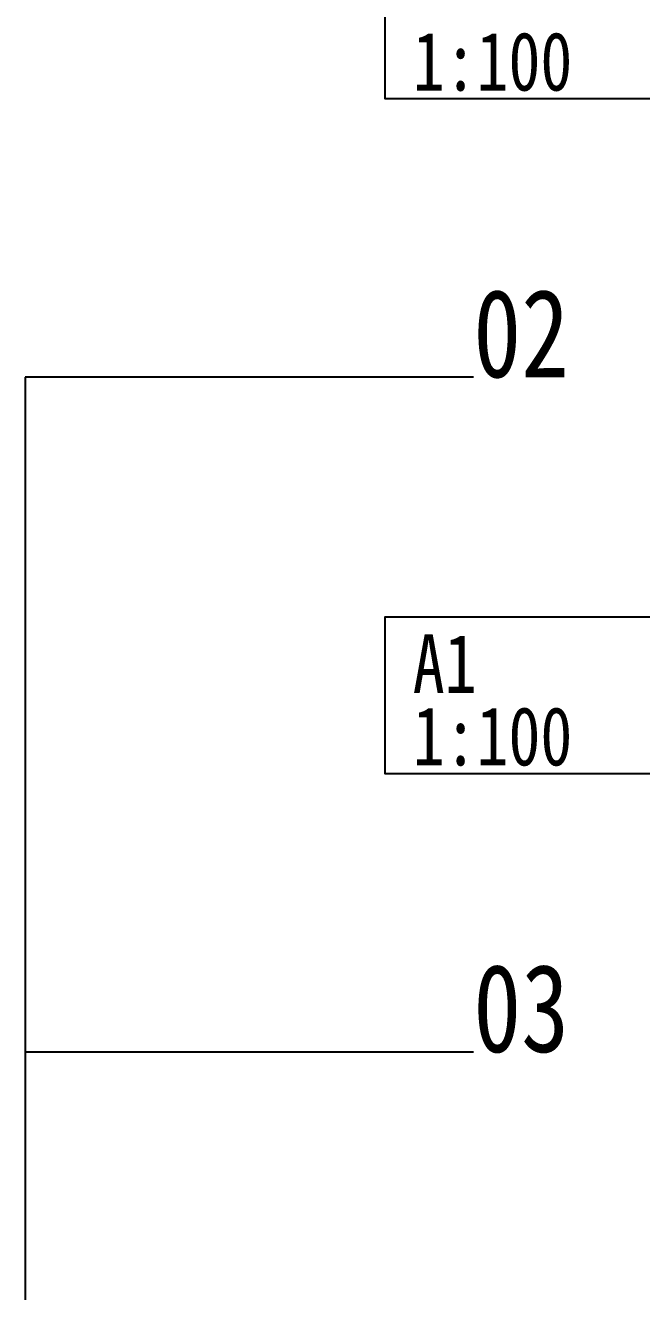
# Model space of a CAD drawing. Extents: x -518115 to 389031, y -231062 to 1628073.
# Drawn here: x -73282 to -2550, y 1032032 to 1177275 of the extents above; entities that cross this region are included whole.
import ezdxf

# ---------------------------------------------------------------- set-up
doc = ezdxf.new("R2010")
doc.units = 0
doc.header["$LTSCALE"] = 1000
doc.header["$MEASUREMENT"] = 0
doc.layers.add('text', color=7, linetype='Continuous')
doc.layers.add('图框', color=140, linetype='Continuous')
doc.styles.add('黑体', font='')
doc.styles.get('黑体').set_extended_font_data('SimHei')

msp = doc.modelspace()

# ---------------------------------------------------------------- linework, layer by layer
for p, q in [((-21869, 1136915.9), (-73281.7, 1136915.9)), ((-73281.7, 1136915.9), (-73281.7, 807122.3)), ((-21869, 1059515.9), (-73281.7, 1059515.9))]:
    msp.add_line(p, q)
at = {"layer": '图框', "color": 2}
for points in [[(-985.9, 1168832.1), (-31985.9, 1168832.1), (-31985.9, 1186832.1), (-985.9, 1186832.1)], [(-985.9, 1091432.1), (-31985.9, 1091432.1), (-31985.9, 1109432.1), (-985.9, 1109432.1)]]:
    msp.add_lwpolyline(points, close=True, dxfattribs=at)

# ---------------------------------------------------------------- texts
at = {"layer": 'text', "color": 1, "style": '黑体', "width": 0.8}
for s, p in [('02', (-21869, 1136915.9)), ('03', (-21869, 1059515.9))]:
    msp.add_text(s, height=10094.18, dxfattribs=at).set_placement(p)
at = {"layer": '图框', "color": 2, "style": '黑体', "width": 0.8}
for s, p in [('1:100', (-28822.7, 1169788.7)), ('A1', (-28822.7, 1100714.8)), ('1:100', (-28822.7, 1092388.7))]:
    msp.add_text(s, height=6729.45, dxfattribs=at).set_placement(p)

doc.saveas('drawing.dxf')
